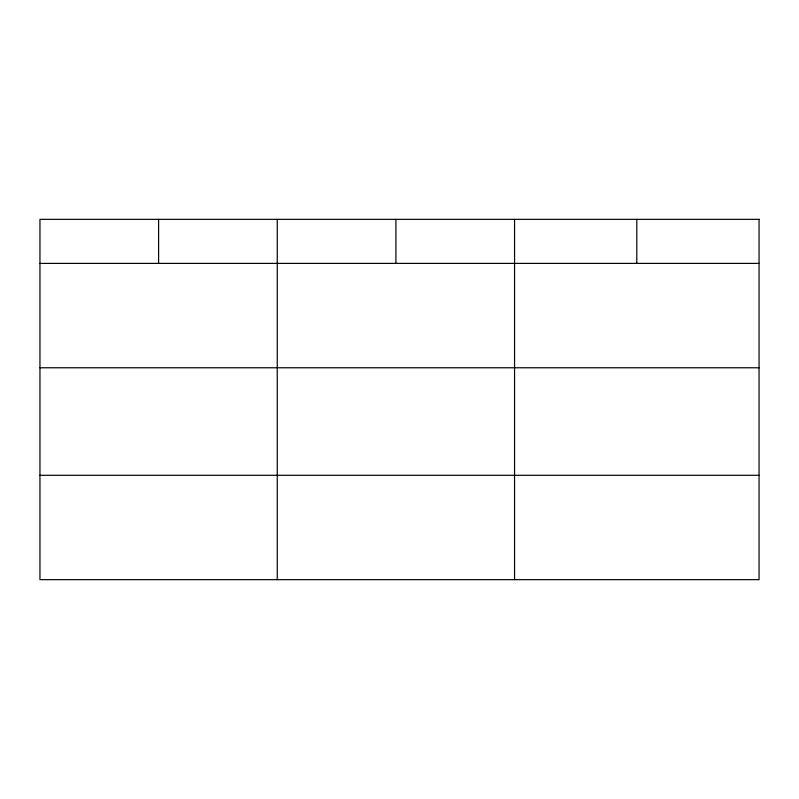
<?xml version="1.0" encoding="UTF-8"?>
<svg xmlns="http://www.w3.org/2000/svg" width="799" height="799" viewBox="0 0 799 799"><rect width="100%" height="100%" fill="white"/><g stroke="black" fill="none" stroke-linecap="round" stroke-linejoin="round"><path stroke-width="1.2" d="M39.95 263.4L759.05 263.4M39.95 367.77L759.05 367.77M39.95 475.295L759.05 475.295M636.803 219.345L636.803 263.4M514.556 219.345L514.556 579.655M395.904 219.345L395.904 263.4M277.253 219.345L277.253 579.655M158.602 219.345L158.602 263.4M759.05 219.345L39.95 219.345L39.95 579.655L759.05 579.655L759.05 219.345"/></g></svg>
